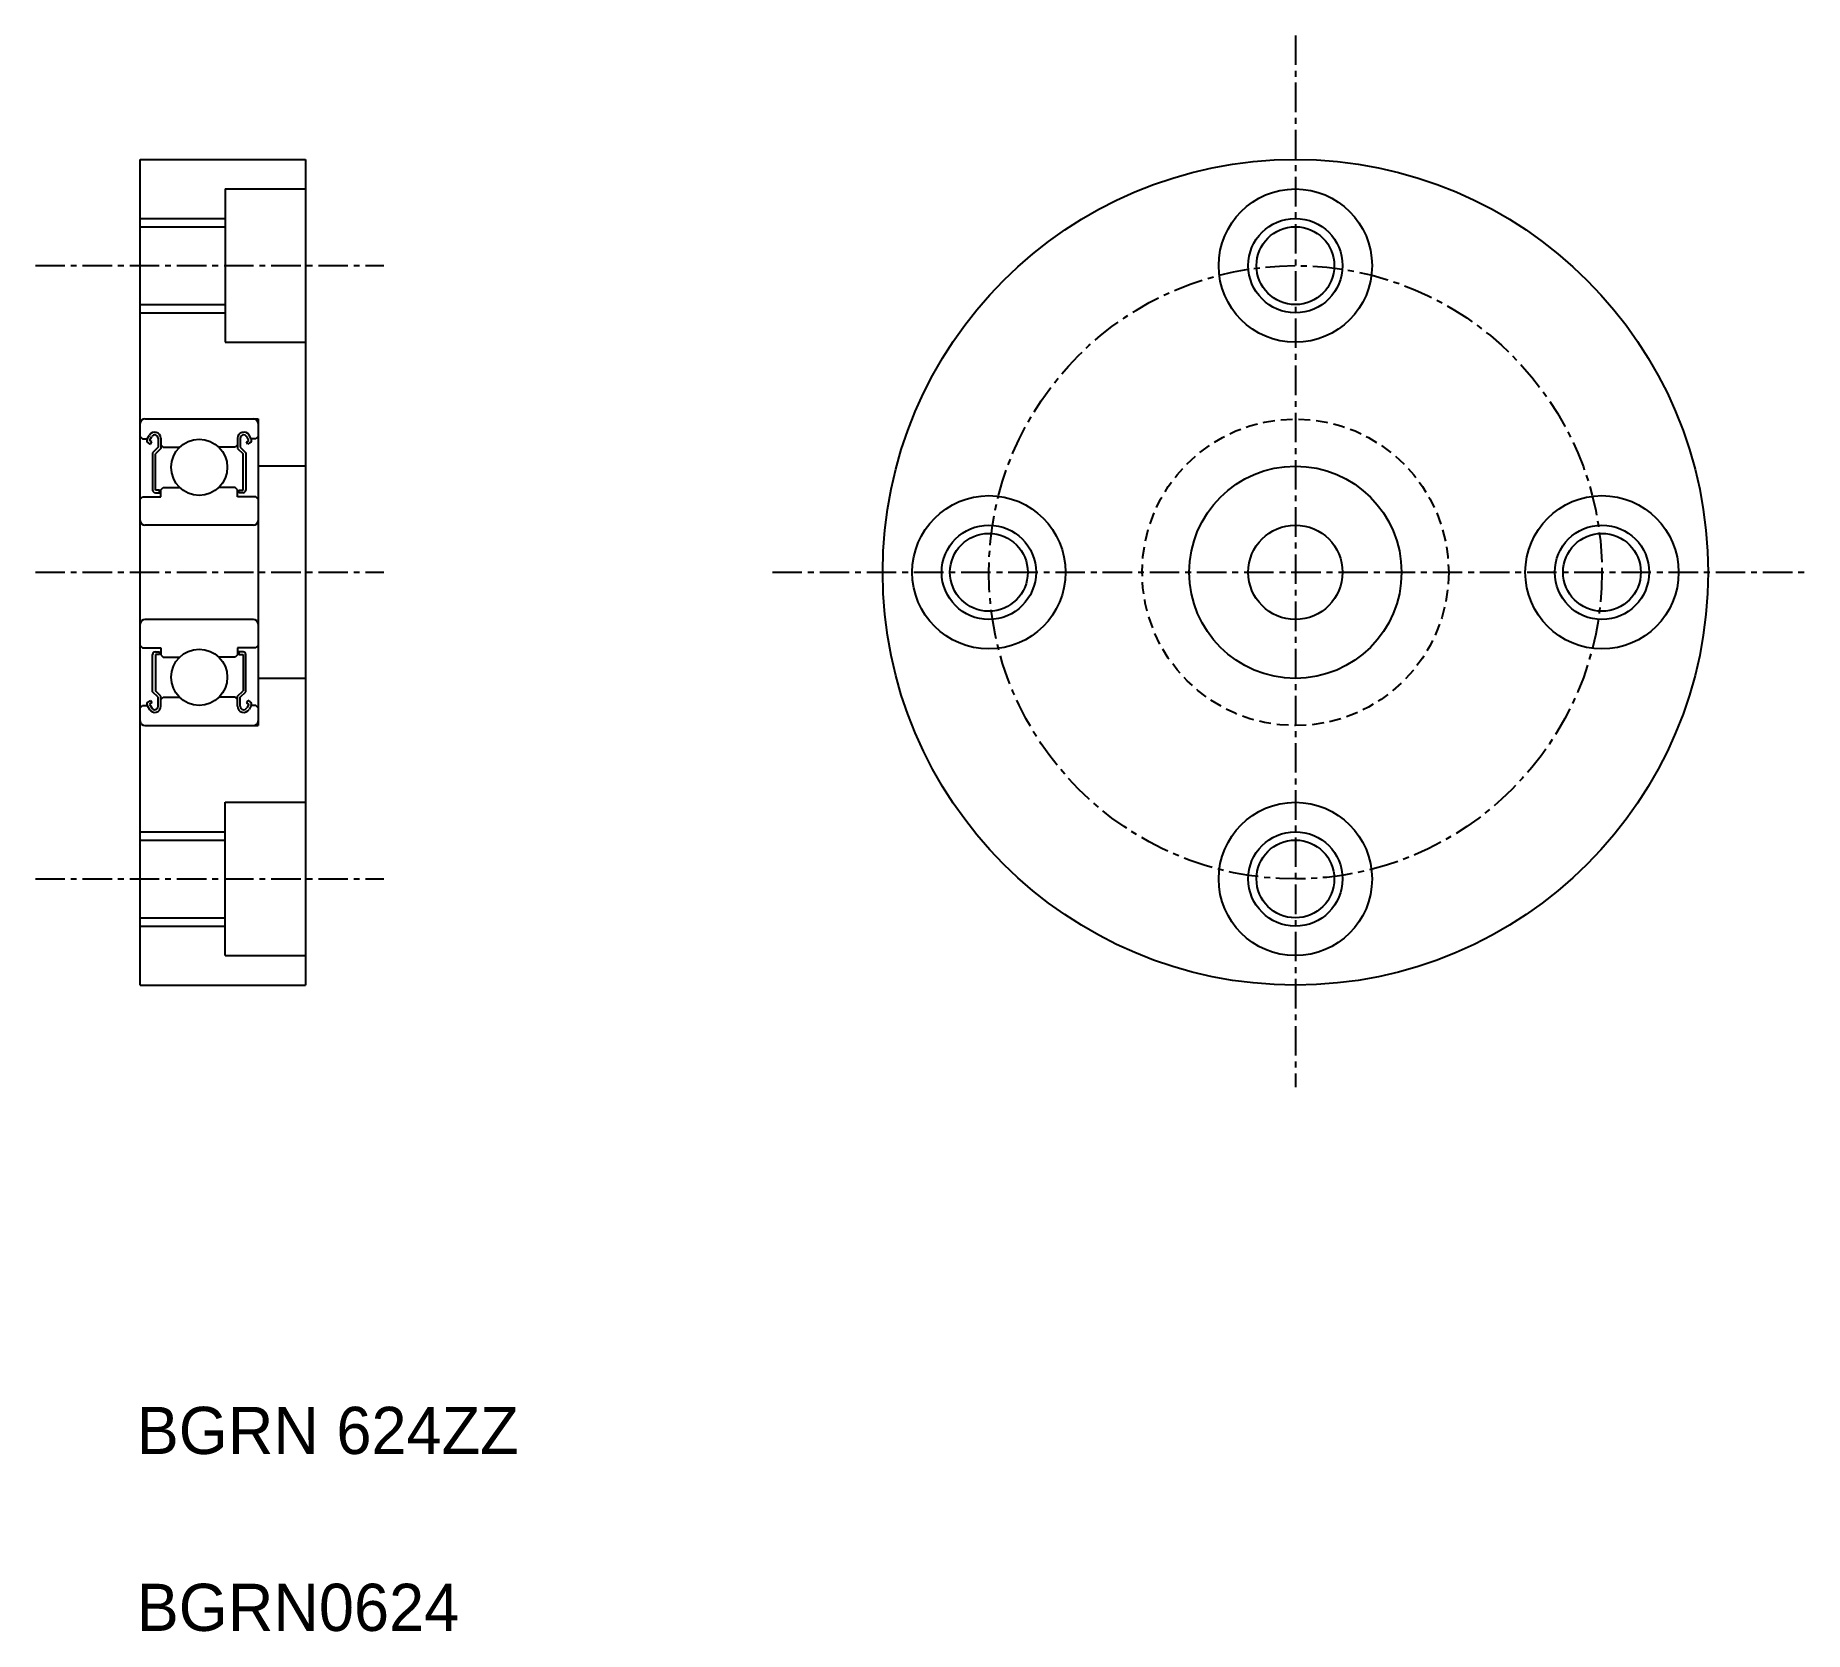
# Model space of a CAD drawing. Extents: x 118 to 193, y 73.4 to 141.1.
import ezdxf

# ---------------------------------------------------------------- set-up
doc = ezdxf.new("R2010")
doc.units = 0
doc.linetypes.add('CENTER', pattern=[2, 1.25, -0.25, 0.25, -0.25])
doc.linetypes.add('DASHED', pattern=[0.75, 0.5, -0.25])
doc.layers.get('0').update_dxf_attribs({"linetype": 'CONTINUOUS'})
doc.layers.add('CENTER', color=1, linetype='CENTER')

msp = doc.modelspace()

# ---------------------------------------------------------------- linework, layer by layer
at = {"color": 7, "linetype": 'CONTINUOUS'}
for p, q in [((122.418, 100.84), (122.418, 135.84)), ((122.418, 135.84), (129.418, 135.84)), ((124.168, 135.84), (124.168, 135.84)), ((125.918, 135.84), (125.918, 135.84)), ((129.418, 135.84), (129.418, 100.84)), ((126.018, 134.59), (126.018, 128.09)), ((126.018, 134.59), (129.418, 134.59)), ((122.418, 132.99), (126.018, 132.99)), ((122.418, 129.69), (126.018, 129.69)), ((126.018, 128.09), (129.418, 128.09)), ((122.618, 124.84), (127.418, 124.84)), ((127.418, 124.84), (127.418, 111.84)), ((122.418, 124.09), (122.518, 123.99)), ((122.518, 123.99), (122.709, 123.99)), ((122.709, 123.99), (122.804, 124.15)), ((122.751, 123.831), (122.852, 123.773)), ((122.809, 123.932), (122.904, 124.092)), ((122.91, 123.873), (122.809, 123.932)), ((122.852, 123.773), (122.91, 123.873)), ((123.174, 124.02), (123.174, 123.64)), ((123.291, 124.02), (123.291, 123.592)), ((126.545, 124.02), (126.545, 123.592)), ((126.661, 124.02), (126.661, 123.64)), ((126.925, 123.873), (127.026, 123.932)), ((126.983, 123.773), (126.925, 123.873)), ((127.026, 123.932), (126.931, 124.092)), ((127.084, 123.831), (126.983, 123.773)), ((127.127, 123.99), (127.032, 124.15)), ((127.318, 123.99), (127.127, 123.99)), ((127.418, 124.09), (127.318, 123.99)), ((123.174, 123.64), (122.941, 123.407)), ((122.941, 123.407), (122.941, 121.826)), ((123.291, 123.592), (123.058, 123.359)), ((123.058, 121.826), (123.058, 123.359)), ((123.291, 123.74), (123.391, 123.64)), ((123.391, 123.64), (124.084, 123.64)), ((126.445, 123.64), (125.751, 123.64)), ((126.545, 123.74), (126.445, 123.64)), ((126.545, 123.592), (126.777, 123.359)), ((126.661, 123.64), (126.894, 123.407)), ((126.777, 121.826), (126.777, 123.359)), ((126.894, 123.407), (126.894, 121.826)), ((129.418, 122.84), (127.418, 122.84)), ((123.232, 121.826), (123.058, 121.826)), ((123.058, 121.71), (123.232, 121.71)), ((123.232, 121.71), (123.232, 121.826)), ((123.291, 121.84), (123.391, 121.94)), ((123.291, 121.54), (123.291, 121.84)), ((123.391, 121.94), (124.084, 121.94)), ((126.445, 121.94), (125.751, 121.94)), ((126.545, 121.84), (126.445, 121.94)), ((126.545, 121.54), (126.545, 121.84)), ((126.603, 121.826), (126.777, 121.826)), ((126.603, 121.71), (126.603, 121.826)), ((126.777, 121.71), (126.603, 121.71)), ((122.418, 121.44), (122.518, 121.54)), ((122.518, 121.54), (123.291, 121.54)), ((127.318, 121.54), (126.545, 121.54)), ((127.418, 121.44), (127.318, 121.54)), ((127.218, 120.34), (122.618, 120.34)), ((127.218, 116.34), (122.618, 116.34)), ((122.418, 115.24), (122.518, 115.14)), ((122.518, 115.14), (123.291, 115.14)), ((122.941, 113.273), (122.941, 114.853)), ((123.058, 114.97), (123.232, 114.97)), ((123.058, 114.853), (123.058, 113.321)), ((123.232, 114.853), (123.058, 114.853)), ((123.232, 114.97), (123.232, 114.853)), ((123.291, 115.14), (123.291, 114.84)), ((123.291, 114.84), (123.391, 114.74)), ((126.545, 114.84), (126.445, 114.74)), ((127.318, 115.14), (126.545, 115.14)), ((126.545, 115.14), (126.545, 114.84)), ((126.777, 114.97), (126.603, 114.97)), ((126.603, 114.97), (126.603, 114.853)), ((126.603, 114.853), (126.777, 114.853)), ((126.777, 114.853), (126.777, 113.321)), ((126.894, 113.273), (126.894, 114.853)), ((127.418, 115.24), (127.318, 115.14)), ((123.391, 114.74), (124.084, 114.74)), ((126.445, 114.74), (125.751, 114.74)), ((123.291, 113.088), (123.058, 113.321)), ((126.545, 113.088), (126.777, 113.321)), ((129.418, 113.84), (127.418, 113.84)), ((122.418, 112.59), (122.518, 112.69)), ((122.518, 112.69), (122.709, 112.69)), ((122.709, 112.69), (122.804, 112.529)), ((122.751, 112.849), (122.852, 112.907)), ((122.91, 112.806), (122.809, 112.748)), ((122.809, 112.748), (122.904, 112.588)), ((122.852, 112.907), (122.91, 112.806)), ((123.174, 113.04), (122.941, 113.273)), ((123.174, 112.66), (123.174, 113.04)), ((123.291, 112.66), (123.291, 113.088)), ((123.291, 112.94), (123.391, 113.04)), ((123.391, 113.04), (124.084, 113.04)), ((126.445, 113.04), (125.751, 113.04)), ((126.545, 112.94), (126.445, 113.04)), ((126.545, 112.66), (126.545, 113.088)), ((126.661, 113.04), (126.894, 113.273)), ((126.661, 112.66), (126.661, 113.04)), ((126.983, 112.907), (126.925, 112.806)), ((126.925, 112.806), (127.026, 112.748)), ((127.026, 112.748), (126.931, 112.588)), ((127.084, 112.849), (126.983, 112.907)), ((127.127, 112.69), (127.032, 112.529)), ((127.318, 112.69), (127.127, 112.69)), ((127.418, 112.59), (127.318, 112.69)), ((122.618, 111.84), (127.418, 111.84)), ((126.018, 102.09), (126.018, 108.59)), ((126.018, 108.59), (129.418, 108.59)), ((122.418, 106.99), (126.018, 106.99)), ((122.418, 103.69), (126.018, 103.69)), ((126.018, 102.09), (129.418, 102.09)), ((122.418, 100.84), (129.418, 100.84))]:
    msp.add_line(p, q, dxfattribs=at)
at = {"color": 3, "linetype": 'CONTINUOUS'}
for p, q in [((122.418, 133.34), (126.018, 133.34)), ((122.418, 129.34), (126.018, 129.34)), ((122.418, 107.34), (126.018, 107.34)), ((122.418, 103.34), (126.018, 103.34))]:
    msp.add_line(p, q, dxfattribs=at)
at = {"color": 7, "linetype": 'CONTINUOUS'}
for centre, radius in [((171.405, 118.34), 17.5), ((171.405, 131.34), 3.25), ((171.405, 131.34), 1.65), ((124.918, 122.79), 1.191), ((171.405, 118.34), 4.5), ((158.405, 118.34), 3.25), ((184.405, 118.34), 3.25), ((171.405, 118.34), 2), ((158.405, 118.34), 1.65), ((184.405, 118.34), 1.65), ((124.918, 113.89), 1.191), ((171.405, 105.34), 3.25), ((171.405, 105.34), 1.65)]:
    msp.add_circle(centre, radius, dxfattribs=at)
at = {"color": 3, "linetype": 'CONTINUOUS'}
for centre in [(171.405, 131.34), (158.405, 118.34), (184.405, 118.34), (171.405, 105.34)]:
    msp.add_circle(centre, 2, dxfattribs=at)
at = {"color": 3, "linetype": 'DASHED'}
msp.add_circle((171.405, 118.34), 6.5, dxfattribs=at)
at = {"color": 7, "linetype": 'CONTINUOUS'}
for centre, radius, start, end in [((122.618, 124.64), 0.2, 90, 180), ((127.218, 124.64), 0.2, 0, 90), ((122.809, 123.932), 0.116, 150.00066, 240.00041), ((123.03, 124.02), 0.261, 0, 150.00011), ((123.03, 124.02), 0.145, 0, 149.99983), ((126.806, 124.02), 0.261, 30, 180.00005), ((126.806, 124.02), 0.145, 30, 180.00005), ((127.026, 123.932), 0.116, 299.99921, 29.99951), ((123.058, 121.826), 0.116, 180.00005, 270.00003), ((126.777, 121.826), 0.116, 269.99954, 0), ((122.618, 120.54), 0.2, 180, 270), ((127.218, 120.54), 0.2, 270, 0), ((122.618, 116.14), 0.2, 90, 180), ((127.218, 116.14), 0.2, 0, 90), ((123.058, 114.853), 0.116, 89.99997, 179.99995), ((126.777, 114.853), 0.116, 0, 90.00046), ((122.809, 112.748), 0.116, 119.99844, 210.00655), ((123.03, 112.66), 0.261, 209.99989, 0), ((123.03, 112.66), 0.145, 210.00017, 0), ((126.806, 112.66), 0.261, 179.99995, 330), ((126.806, 112.66), 0.145, 179.99995, 330), ((127.026, 112.748), 0.116, 330.00049, 60.00079), ((122.618, 112.04), 0.2, 180, 270), ((127.218, 112.04), 0.2, 270, 0)]:
    msp.add_arc(centre, radius, start, end, dxfattribs=at)
at = {"layer": 'CENTER', "color": 1, "linetype": 'CENTER'}
for p, q in [((171.405, 141.099), (171.405, 96.51)), ((117.97, 131.34), (132.749, 131.34)), ((117.97, 118.34), (132.749, 118.34)), ((149.23, 118.34), (192.999, 118.34)), ((117.97, 105.34), (132.749, 105.34))]:
    msp.add_line(p, q, dxfattribs=at)
msp.add_circle((171.405, 118.34), 13, dxfattribs=at)

# ---------------------------------------------------------------- texts
at = {"color": 7, "linetype": 'CONTINUOUS'}
for s, p in [('BGRN 624ZZ', (122.266, 80.962)), ('BGRN0624', (122.266, 73.462))]:
    msp.add_text(s, height=2, dxfattribs=at).set_placement(p)

doc.saveas('drawing.dxf')
